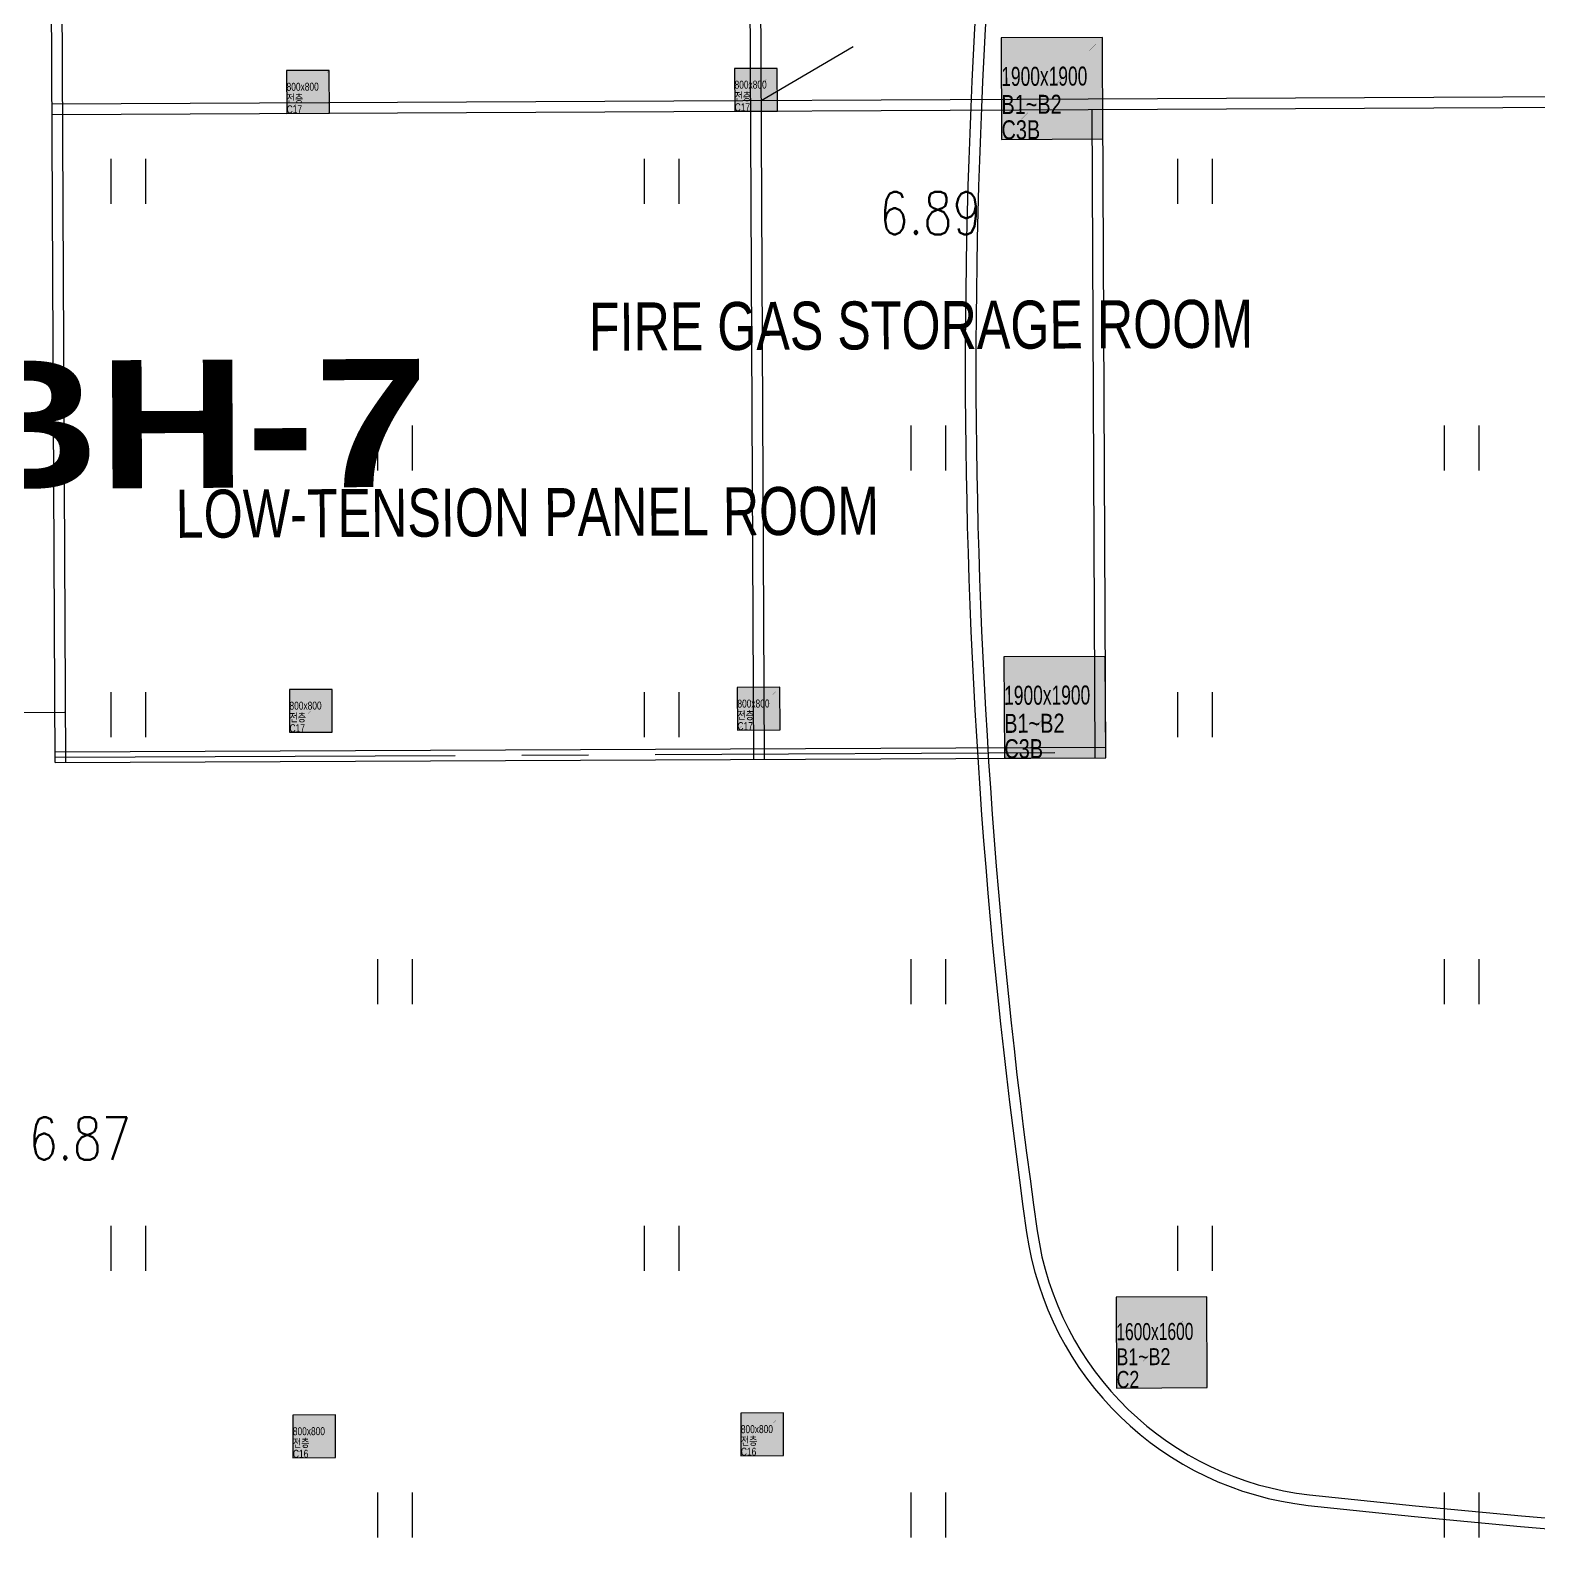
# Model space of a CAD drawing. Extents: x 582395 to 582722, y 2329868 to 2330119.
# Drawn here: x 582462.52 to 582490.79, y 2329996.19 to 2330024.95 of the extents above; entities that cross this region are included whole.
import ezdxf
from ezdxf.enums import TextEntityAlignment as Align

# ---------------------------------------------------------------- set-up
doc = ezdxf.new("R2010")
doc.units = 0
doc.linetypes.add('CENTER2', pattern=[1.125, 0.75, -0.125, 0.125, -0.125])
doc.linetypes.add('DASHED', pattern=[3, 2, -1])
for name, color, linetype in [('A-254', 254, 'Continuous'), ('A-CEN2', 8, 'CENTER2'), ('A-COL', 2, 'Continuous'), ('A-CON', 2, 'Continuous'), ('A-OPEN2', 9, 'DASHED'), ('A-TXT1', 3, 'Continuous'), ('A-WALB', 3, 'Continuous'), ('A-WIN', 6, 'Continuous'), ('dc1', 4, 'Continuous'), ('KYHIEU', 3, 'Continuous'), ('새 블$0$_A-DIM', 7, 'Continuous'), ('새 블$0$boring point', 2, 'Continuous')]:
    doc.layers.add(name, color=color, linetype=linetype)
doc.styles.add('DC', font='romans.shx', dxfattribs={"width": 0.8, "height": 0.8})
doc.styles.add('Hrtext', font='', dxfattribs={"width": 0.8})
doc.styles.add('새 블$0$arial black', font='')
doc.styles.get('Hrtext').set_extended_font_data('Dotum')
doc.styles.get('새 블$0$arial black').set_extended_font_data('Arial Black')

# ---------------------------------------------------------------- blocks, each defined once
blk = doc.blocks.new('A$C83a4473d')
at = {"layer": 'A-254'}
h = blk.add_hatch(color=256, dxfattribs=at)
h.dxf.hatch_style = 1
h.paths.add_polyline_path([(400, 400), (-400, 400), (-400, -400), (400, -400)])
at = {"layer": 'A-COL'}
blk.add_lwpolyline([(-400, -400), (400, -400), (400, 400), (-400, 400)], close=True, dxfattribs=at)
at = {"layer": 'Defpoints', "const_width": 0.373}
blk.add_lwpolyline([(400, 400), (-400, -400)], dxfattribs=at)
at = {"layer": 'Defpoints', "style": 'Hrtext', "width": 0.8}
for s, p in [('800x800', (-400, 22)), ('C17', (-400, -400)), ('전층', (-400, -200))]:
    blk.add_text(s, height=150, dxfattribs=at).set_placement(p)
blk = doc.blocks.new('A$Cb42f4481')
at = {"layer": 'A-254'}
h = blk.add_hatch(color=256, dxfattribs=at)
h.dxf.hatch_style = 1
h.paths.add_polyline_path([(400, 400), (-400, 400), (-400, -400), (400, -400)])
at = {"layer": 'A-COL'}
blk.add_lwpolyline([(-400, -400), (400, -400), (400, 400), (-400, 400)], close=True, dxfattribs=at)
at = {"layer": 'Defpoints', "const_width": 0.373}
blk.add_lwpolyline([(400, 400), (-400, -400)], dxfattribs=at)
at = {"layer": 'Defpoints', "style": 'Hrtext', "width": 0.8}
for s, p in [('800x800', (-400, 22)), ('C16', (-400, -400)), ('전층', (-400, -200))]:
    blk.add_text(s, height=150, dxfattribs=at).set_placement(p)
blk = doc.blocks.new('A$C8d26806c')
at = {"layer": 'A-254'}
h = blk.add_hatch(color=256, dxfattribs=at)
h.dxf.hatch_style = 1
h.paths.add_polyline_path([(950, 950), (-950, 950), (-950, -950), (950, -950)])
at = {"layer": 'A-COL'}
blk.add_lwpolyline([(-950, -950), (950, -950), (950, 950), (-950, 950)], close=True, dxfattribs=at)
at = {"layer": 'Defpoints', "const_width": 0.887}
blk.add_lwpolyline([(950, 950), (-950, -950)], dxfattribs=at)
at = {"layer": 'Defpoints', "style": 'Hrtext'}
for s, width, p in [('1900x1900', 0.7, (-950, 51)), ('B1~B2', 0.8, (-950, -475)), ('C3B', 0.8, (-950, -950))]:
    blk.add_text(s, height=356.2, dxfattribs=dict(at, width=width)).set_placement(p)
blk = doc.blocks.new('A$Cedc59181')
at = {"layer": 'A-254'}
h = blk.add_hatch(color=256, dxfattribs=at)
h.dxf.hatch_style = 1
h.paths.add_polyline_path([(850, 850), (-850, 850), (-850, -850), (850, -850)])
at = {"layer": 'A-COL'}
blk.add_lwpolyline([(-850, -850), (850, -850), (850, 850), (-850, 850)], close=True, dxfattribs=at)
at = {"layer": 'Defpoints', "const_width": 0.793}
blk.add_lwpolyline([(850, 850), (-850, -850)], dxfattribs=at)
at = {"layer": 'Defpoints', "style": 'Hrtext'}
for s, width, p in [('1600x1600', 0.7, (-850, 46)), ('B1~B2', 0.8, (-850, -425)), ('C2', 0.8, (-850, -850))]:
    blk.add_text(s, height=318.8, dxfattribs=dict(at, width=width)).set_placement(p)
blk = doc.blocks.new('새 블$0$A$C76023817')
at = {"layer": '새 블$0$boring point'}
h = blk.add_hatch(color=3, dxfattribs=at)
edge = h.paths.add_edge_path()
edge.add_line((0, 0), (0, 1378))
edge.add_ellipse((0, 0), major_axis=(-120, 1373), ratio=1, start_angle=-5.0166, end_angle=84.9834)
edge.add_line((-1378, 0), (0, 0))
h = blk.add_hatch(color=3, dxfattribs=at)
edge = h.paths.add_edge_path()
edge.add_line((0, 0), (0, -1378))
edge.add_ellipse((0, 0), major_axis=(-120, 1373), ratio=1, start_angle=174.9834, end_angle=264.9834)
edge.add_line((1378, 0), (0, 0))
at = {"layer": '새 블$0$boring point', "color": 3}
for p, q in [((0, 2362), (0, -2362)), ((-2362, 0), (2362, 0))]:
    blk.add_line(p, q, dxfattribs=at)
blk.add_ellipse((0, 0), major_axis=(-2, 1378), ratio=1, start_param=4.710742435276957, end_param=10.99392774245654, dxfattribs=at)

msp = doc.modelspace()

# ---------------------------------------------------------------- linework, layer by layer
at = {"layer": 'A-CEN2', "color": 8, "ltscale": 10}
msp.add_line((582462.977, 2330011.333), (582482.677, 2330011.425), dxfattribs=at)
at = {"layer": 'A-OPEN2', "color": 8}
msp.add_line((582476.219, 2330023.645), (582526.134, 2330052.977), dxfattribs=at)
at = {"layer": 'A-WALB', "color": 8, "ltscale": 10}
for p, q in [((582462.977, 2330011.233), (582462.87, 2330034.333)), ((582463.177, 2330011.234), (582463.071, 2330034.134)), ((582462.92, 2330023.583), (582492.719, 2330023.722)), ((582462.921, 2330023.383), (582492.72, 2330023.522)), ((582462.976, 2330011.433), (582482.677, 2330011.525)), ((582462.977, 2330011.233), (582482.678, 2330011.325))]:
    msp.add_line(p, q, dxfattribs=at)
for points in [[(582476.077, 2330011.294), (582475.907, 2330047.844)], [(582476.277, 2330011.295), (582476.107, 2330047.845)], [(582482.478, 2330011.324), (582482.421, 2330023.474)], [(582482.678, 2330011.325), (582482.621, 2330023.475)]]:
    msp.add_lwpolyline(points, dxfattribs=at)
at = {"layer": 'A-WIN', "ltscale": 10}
for points in [[(582486.282, 2330038.971, 0.342248), (582481.049, 2330033.806, 0.068647), (582481.195, 2330002.429, 0.342248), (582486.476, 2329997.313, 0.057417), (582529.008, 2329997.511, 0.342248), (582534.241, 2330002.676, 0.068647), (582534.095, 2330034.052, 0.342248), (582528.814, 2330039.169, 0.057417)], [(582486.306, 2330038.772, 0.342248), (582481.247, 2330033.779, 0.068647), (582481.393, 2330002.458, 0.342248), (582486.498, 2329997.512, 0.057417), (582528.984, 2329997.71, 0.342248), (582534.042, 2330002.703, 0.068647), (582533.897, 2330034.024, 0.342248), (582528.792, 2330038.97, 0.057417)]]:
    msp.add_lwpolyline(points, format="xyb", close=True, dxfattribs=at)
at = {"layer": 'KYHIEU'}
for p, q in [((582464.022, 2330022.553), (582464.022, 2330021.708)), ((582464.672, 2330022.553), (582464.672, 2330021.708)), ((582474.022, 2330022.553), (582474.022, 2330021.708)), ((582474.672, 2330022.553), (582474.672, 2330021.708)), ((582484.022, 2330022.553), (582484.022, 2330021.708)), ((582484.672, 2330022.553), (582484.672, 2330021.708)), ((582469.022, 2330017.553), (582469.022, 2330016.708)), ((582469.672, 2330017.553), (582469.672, 2330016.708)), ((582479.022, 2330017.553), (582479.022, 2330016.708)), ((582479.672, 2330017.553), (582479.672, 2330016.708)), ((582489.022, 2330017.553), (582489.022, 2330016.708)), ((582489.672, 2330017.553), (582489.672, 2330016.708)), ((582464.022, 2330012.553), (582464.022, 2330011.708)), ((582464.672, 2330012.553), (582464.672, 2330011.708)), ((582474.022, 2330012.553), (582474.022, 2330011.708)), ((582474.672, 2330012.553), (582474.672, 2330011.708)), ((582484.022, 2330012.553), (582484.022, 2330011.708)), ((582484.672, 2330012.553), (582484.672, 2330011.708)), ((582469.022, 2330007.553), (582469.022, 2330006.708)), ((582469.672, 2330007.553), (582469.672, 2330006.708)), ((582479.022, 2330007.553), (582479.022, 2330006.708)), ((582479.672, 2330007.553), (582479.672, 2330006.708)), ((582489.022, 2330007.553), (582489.022, 2330006.708)), ((582489.672, 2330007.553), (582489.672, 2330006.708)), ((582464.022, 2330002.553), (582464.022, 2330001.708)), ((582464.672, 2330002.553), (582464.672, 2330001.708)), ((582474.022, 2330002.553), (582474.022, 2330001.708)), ((582474.672, 2330002.553), (582474.672, 2330001.708)), ((582484.022, 2330002.553), (582484.022, 2330001.708)), ((582484.672, 2330002.553), (582484.672, 2330001.708)), ((582469.022, 2329997.553), (582469.022, 2329996.708)), ((582469.672, 2329997.553), (582469.672, 2329996.708)), ((582479.022, 2329997.553), (582479.022, 2329996.708)), ((582479.672, 2329997.553), (582479.672, 2329996.708)), ((582489.022, 2329997.553), (582489.022, 2329996.708)), ((582489.672, 2329997.553), (582489.672, 2329996.708))]:
    msp.add_line(p, q, dxfattribs=at)

# ---------------------------------------------------------------- block references
at = {"layer": 'A-CON', "color": 8, "xscale": 0.001, "yscale": 0.001, "zscale": 0.001, "rotation": 0.2665116774998639}
for name, p in [('A$C8d26806c', (582481.67, 2330023.87)), ('A$C83a4473d', (582467.719, 2330023.805)), ('A$C83a4473d', (582476.119, 2330023.844)), ('A$C8d26806c', (582481.724, 2330012.27)), ('A$C83a4473d', (582476.172, 2330012.244)), ('A$C83a4473d', (582467.773, 2330012.205)), ('A$Cedc59181', (582483.728, 2330000.366)), ('A$Cb42f4481', (582467.836, 2329998.606)), ('A$Cb42f4481', (582476.236, 2329998.645))]:
    msp.add_blockref(name, p, dxfattribs=at)
at = {"layer": '새 블$0$boring point', "color": 3, "xscale": 0.001599999995588582, "yscale": 0.001599999995588582, "zscale": 0.001599999995588582, "rotation": 0.2665113246747969}
msp.add_blockref('새 블$0$A$C76023817', (582459.373, 2330012.164), dxfattribs=at)

# ---------------------------------------------------------------- texts
at = {"layer": 'A-TXT1', "color": 8, "style": 'Hrtext', "width": 0.8}
for s, p in [('FIRE GAS STORAGE ROOM', (582479.214, 2330019.433)), ('LOW-TENSION PANEL ROOM', (582471.833, 2330015.927))]:
    msp.add_text(s, height=0.9, rotation=0.2665, dxfattribs=at).set_placement(p, align=Align.MIDDLE_CENTER)
at = {"layer": 'dc1', "style": 'DC', "width": 0.8}
for s, p in [('6.89', (582478.433, 2330021.133)), ('6.87', (582462.483, 2330003.788))]:
    msp.add_text(s, height=0.8001, dxfattribs=at).set_placement(p)
at = {"layer": '새 블$0$_A-DIM', "color": 3, "style": '새 블$0$arial black'}
msp.add_text('BH-7', height=2.4, rotation=0.2665, dxfattribs=at).set_placement((582465.499, 2330017.582), align=Align.MIDDLE_CENTER)

doc.saveas('drawing.dxf')
